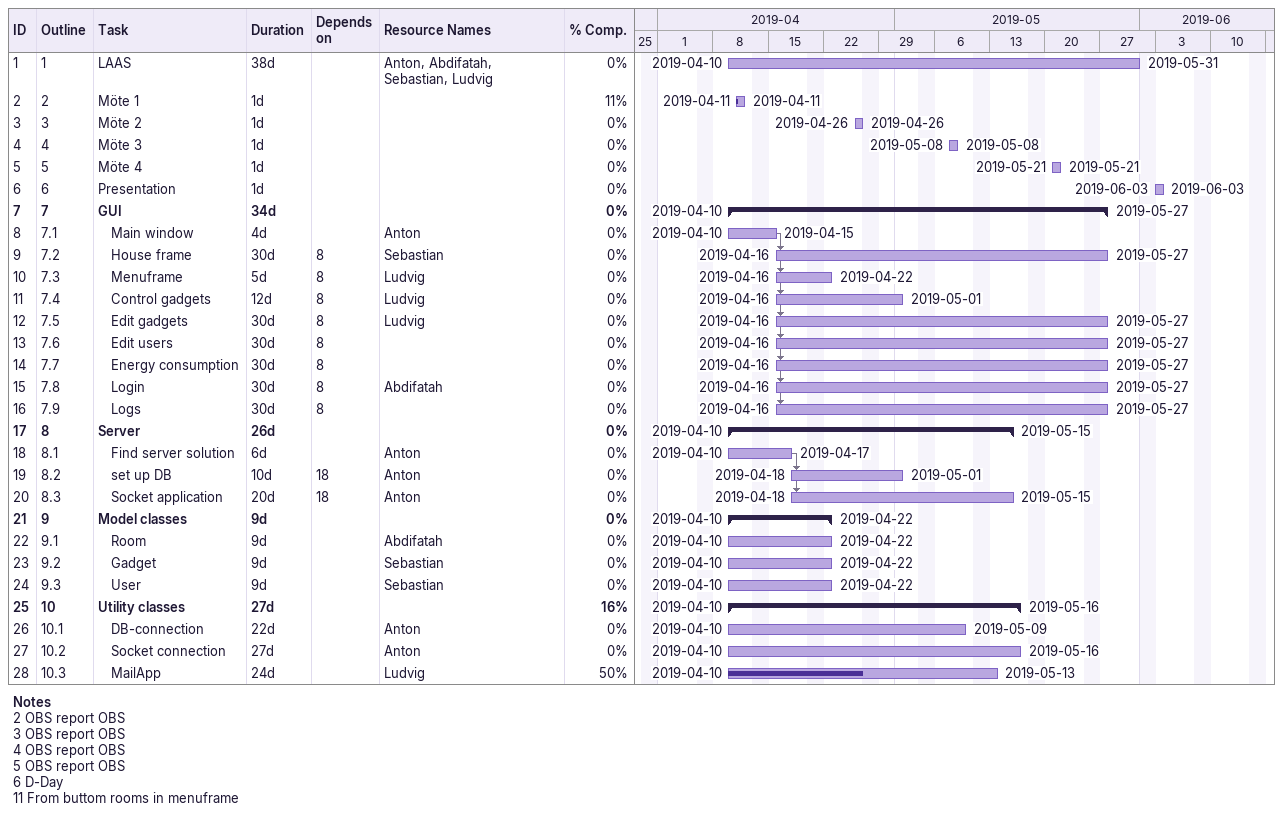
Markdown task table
| ID | WBS | Task | Duration | Start | Finish | Predecessors | Resources | % complete |
|---|---|---|---|---|---|---|---|---|
| 1 | 1 | LAAS | 38d | 2019-04-10 | 2019-05-31 |  | Anton, Abdifatah, Sebastian, Ludvig | 0 |
| 2 | 2 | Möte 1 | 1d | 2019-04-11 | 2019-04-11 |  |  | 11 |
| 3 | 3 | Möte 2 | 1d | 2019-04-26 | 2019-04-26 |  |  | 0 |
| 4 | 4 | Möte 3 | 1d | 2019-05-08 | 2019-05-08 |  |  | 0 |
| 5 | 5 | Möte 4 | 1d | 2019-05-21 | 2019-05-21 |  |  | 0 |
| 6 | 6 | Presentation | 1d | 2019-06-03 | 2019-06-03 |  |  | 0 |
| 7 | 7 | **GUI** | 34d | 2019-04-10 | 2019-05-27 |  |  | 0 |
| 8 | 7.1 | Main window | 4d | 2019-04-10 | 2019-04-15 |  | Anton | 0 |
| 9 | 7.2 | House frame | 30d | 2019-04-16 | 2019-05-27 | 8 | Sebastian | 0 |
| 10 | 7.3 | Menuframe | 5d | 2019-04-16 | 2019-04-22 | 8 | Ludvig | 0 |
| 11 | 7.4 | Control gadgets | 12d | 2019-04-16 | 2019-05-01 | 8 | Ludvig | 0 |
| 12 | 7.5 | Edit gadgets | 30d | 2019-04-16 | 2019-05-27 | 8 | Ludvig | 0 |
| 13 | 7.6 | Edit users | 30d | 2019-04-16 | 2019-05-27 | 8 |  | 0 |
| 14 | 7.7 | Energy consumption | 30d | 2019-04-16 | 2019-05-27 | 8 |  | 0 |
| 15 | 7.8 | Login | 30d | 2019-04-16 | 2019-05-27 | 8 | Abdifatah | 0 |
| 16 | 7.9 | Logs | 30d | 2019-04-16 | 2019-05-27 | 8 |  | 0 |
| 17 | 8 | **Server** | 26d | 2019-04-10 | 2019-05-15 |  |  | 0 |
| 18 | 8.1 | Find server solution | 6d | 2019-04-10 | 2019-04-17 |  | Anton | 0 |
| 19 | 8.2 | set up DB | 10d | 2019-04-18 | 2019-05-01 | 18 | Anton | 0 |
| 20 | 8.3 | Socket application | 20d | 2019-04-18 | 2019-05-15 | 18 | Anton | 0 |
| 21 | 9 | **Model classes** | 9d | 2019-04-10 | 2019-04-22 |  |  | 0 |
| 22 | 9.1 | Room | 9d | 2019-04-10 | 2019-04-22 |  | Abdifatah | 0 |
| 23 | 9.2 | Gadget | 9d | 2019-04-10 | 2019-04-22 |  | Sebastian | 0 |
| 24 | 9.3 | User | 9d | 2019-04-10 | 2019-04-22 |  | Sebastian | 0 |
| 25 | 10 | **Utility classes** | 27d | 2019-04-10 | 2019-05-16 |  |  | 16 |
| 26 | 10.1 | DB-connection | 22d | 2019-04-10 | 2019-05-09 |  | Anton | 0 |
| 27 | 10.2 | Socket connection | 27d | 2019-04-10 | 2019-05-16 |  | Anton | 0 |
| 28 | 10.3 | MailApp | 24d | 2019-04-10 | 2019-05-13 |  | Ludvig | 50 |

Notes
- 2: OBS report OBS
- 3: OBS report OBS
- 4: OBS report OBS
- 5: OBS report OBS
- 6: D-Day
- 11: From buttom rooms in menuframe
